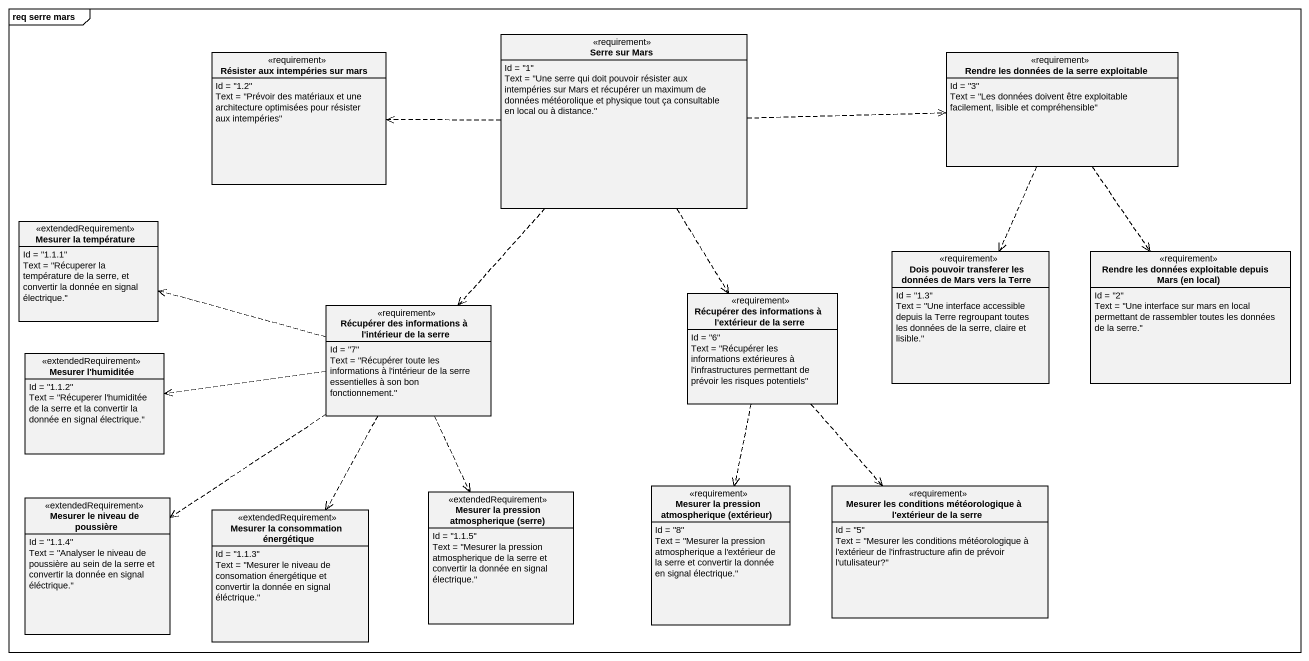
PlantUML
@startuml
mainframe req serre mars
hide circle
hide empty members
class "Serre sur Mars" as Serre_sur_Mars <<requirement>> {
  Id = "1"
  Text = "Une serre qui doit pouvoir résister aux intempéries sur Mars et récupérer un maximum de données météorolique et physique tout ça consultable en local ou à distance."
}
class "Résister aux intempéries sur mars" as Résister_aux_intempéries <<requirement>> {
  Id = "1.2"
  Text = "Prévoir des matériaux et une architecture optimisées pour résister aux intempéries"
}
class "Rendre les données de la serre exploitable" as Rendre_les_données_de_la <<requirement>> {
  Id = "3"
  Text = "Les données doivent être exploitable facilement, lisible et compréhensible"
}
class "Mesurer la température" as Mesurer_la_température <<extendedRequirement>> {
  Id = "1.1.1"
  Text = "Récuperer la température de la serre, et convertir la donnée en signal électrique."
}
class "Dois pouvoir transferer les données de Mars vers la Terre" as Dois_pouvoir_transferer_les <<requirement>> {
  Id = "1.3"
  Text = "Une interface accessible depuis la Terre regroupant toutes les données de la serre, claire et lisible."
}
class "Rendre les données exploitable depuis Mars (en local)" as Rendre_les_données <<requirement>> {
  Id = "2"
  Text = "Une interface sur mars en local permettant de rassembler toutes les données de la serre."
}
class "Récupérer des informations à l'intérieur de la serre" as Récupérer_des_informations <<requirement>> {
  Id = "7"
  Text = "Récupérer toute les informations à l'intérieur de la serre essentielles à son bon fonctionnement."
}
class "Récupérer des informations à l'extérieur de la serre" as Récupérer_des_informations_2 <<requirement>> {
  Id = "6"
  Text = "Récupérer les informations extérieures à l'infrastructures permettant de prévoir les risques potentiels"
}
class "Mesurer l'humiditée" as Mesurer_l_humiditée <<extendedRequirement>> {
  Id = "1.1.2"
  Text = "Récuperer l'humiditée de la serre et la convertir la donnée en signal électrique."
}
class "Mesurer le niveau de poussière" as Mesurer_le_niveau_de <<extendedRequirement>> {
  Id = "1.1.4"
  Text = "Analyser le niveau de poussière au sein de la serre et convertir la donnée en signal éléctrique."
}
class "Mesurer la pression atmospherique (serre)" as Mesurer_la_pression <<extendedRequirement>> {
  Id = "1.1.5"
  Text = "Mesurer la pression atmospherique de la serre et convertir la donnée en signal électrique."
}
class "Mesurer la pression atmospherique (extérieur)" as Mesurer_la_pression_2 <<requirement>> {
  Id = "8"
  Text = "Mesurer la pression atmospherique a l'extérieur de la serre et convertir la donnée en signal électrique."
}
class "Mesurer les conditions météorologique à l'extérieur de la serre" as Mesurer_les_conditions <<requirement>> {
  Id = "5"
  Text = "Mesurer les conditions météorologique à l'extérieur de l'infrastructure afin de prévoir l'utulisateur?"
}
class "Mesurer la consommation énergétique" as Mesurer_la_consommation <<extendedRequirement>> {
  Id = "1.1.3"
  Text = "Mesurer le niveau de consomation énergétique et convertir la donnée en signal éléctrique."
}
Serre_sur_Mars .left.> Résister_aux_intempéries
Serre_sur_Mars .right.> Rendre_les_données_de_la
Serre_sur_Mars ..> Récupérer_des_informations
Serre_sur_Mars ..> Récupérer_des_informations_2
Rendre_les_données_de_la ..> Dois_pouvoir_transferer_les
Rendre_les_données_de_la ..> Rendre_les_données
Récupérer_des_informations .left.> Mesurer_la_température
Récupérer_des_informations .left.> Mesurer_l_humiditée
Récupérer_des_informations ..> Mesurer_le_niveau_de
Récupérer_des_informations ..> Mesurer_la_pression
Récupérer_des_informations ..> Mesurer_la_consommation
Récupérer_des_informations_2 ..> Mesurer_la_pression_2
Récupérer_des_informations_2 ..> Mesurer_les_conditions
@enduml
